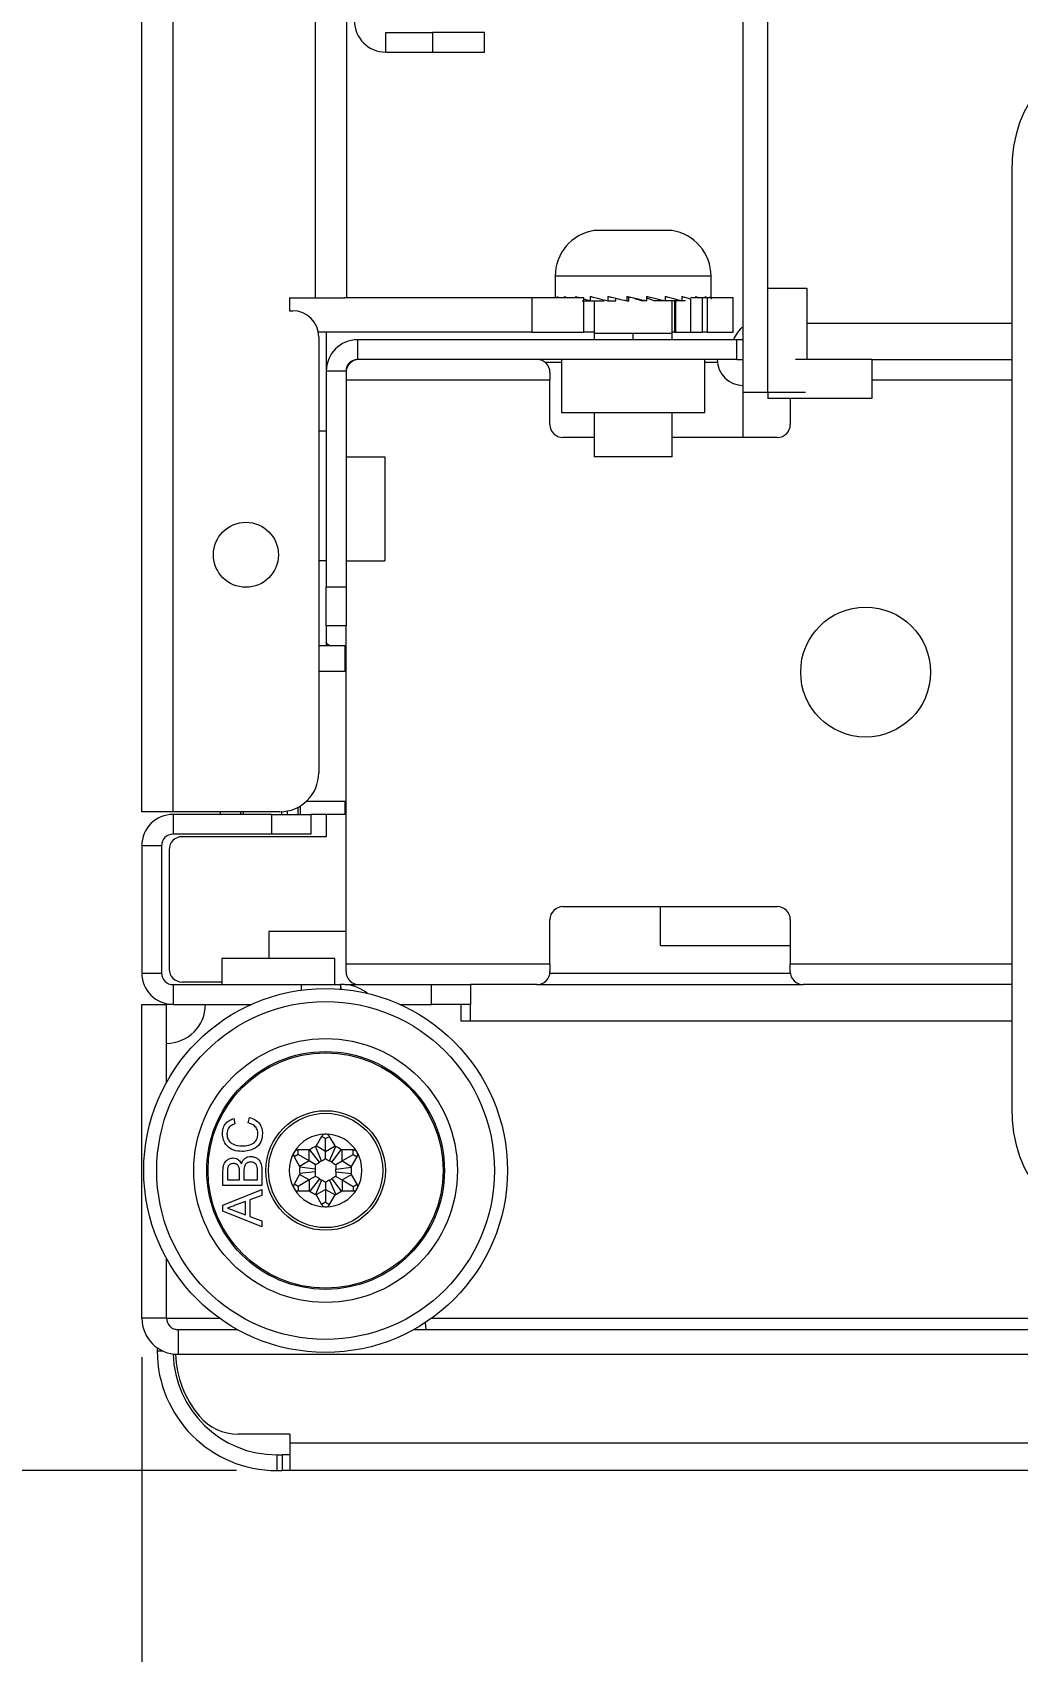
# Model space of a CAD drawing. Header units: inches. Extents: x 40138 to 76695, y -14500 to -5279.
# Drawn here: x 71944.3 to 72020.1, y -10823.8 to -10699.2 of the extents above; entities that cross this region are included whole.
import ezdxf

# ---------------------------------------------------------------- set-up
doc = ezdxf.new("R2010")
doc.units = ezdxf.units.IN
doc.header["$LTSCALE"] = 2
doc.header["$MEASUREMENT"] = 0
doc.header["$PDMODE"] = 35
doc.header["$PDSIZE"] = -1
doc.layers.add('M-ANNO-DIMS', color=7, linetype='Continuous', lineweight=13)
doc.layers.add('M-OBJECT-DETAILS', color=7, linetype='Continuous', lineweight=9)
doc.styles.get("Standard").update_dxf_attribs({"font": 'romans.shx', "width": 0.8})
doc.dimstyles.new('Details World Wide', dxfattribs={"dimscale": 4, "dimtxt": 4.5, "dimasz": 3.5, "dimexe": 0.75, "dimexo": 0.75, "dimgap": 0.75, "dimtad": 0, "dimtih": 1, "dimtoh": 1, "dimdec": 0, "dimzin": 4, "dimdsep": 46, "dimtxsty": 'Standard', "dimcen": 0, "dimclrd": 256, "dimclre": 256, "dimclrt": 256, "dimadec": 0, "dimazin": 1, "dimtfac": 1, "dimtdec": 0, "dimtmove": 0, "dimatfit": 3, "dimfxl": 1, "dimtolj": 1, "dimtzin": 0, "dimlwd": -1, "dimlwe": -1, "dimarcsym": 0})

# ---------------------------------------------------------------- blocks, each defined once
blk = doc.blocks.new('*D22')
at = {"layer": 'Defpoints', "color": 0, "transparency": 16777216}
for p in [(71651, -9716.26), (72113.51, -9716.26), (72113.51, -10834.64)]:
    blk.add_point(p, dxfattribs=at)
at = {"layer": 'M-ANNO-DIMS', "transparency": 16777216}
for p, q in [((72110.51, -9716.26), (71648, -9716.26)), ((71651, -9730.26), (71651, -10349.88)), ((71651, -10820.64), (71651, -10413.31)), ((72110.51, -10834.64), (71648, -10834.64))]:
    blk.add_line(p, q, dxfattribs=at)
for points in [[(71648.67, -9730.26), (71653.33, -9730.26), (71651, -9716.26)], [(71648.67, -10820.64), (71653.33, -10820.64), (71651, -10834.64)]]:
    blk.add_solid(points, dxfattribs=at)
at = {"layer": 'M-ANNO-DIMS', "transparency": 16777216, "insert": (71651, -10381.59), "char_height": 18, "attachment_point": 5}
blk.add_mtext('\\A1;1118\\P [44.03]', dxfattribs=at)
blk = doc.blocks.new('*D30')
at = {"layer": 'Defpoints', "color": 0, "transparency": 16777216}
for p in [(71952.72, -10798.16), (72156.45, -10914.45), (72156.45, -10924.67)]:
    blk.add_point(p, dxfattribs=at)
at = {"layer": 'M-ANNO-DIMS', "transparency": 16777216}
for p, q in [((71952.72, -10801.16), (71952.72, -10927.67)), ((72156.45, -10917.45), (72156.45, -10927.67)), ((71966.72, -10924.67), (72017.86, -10924.67)), ((72142.45, -10924.67), (72102.03, -10924.67))]:
    blk.add_line(p, q, dxfattribs=at)
for points in [[(71966.72, -10922.34), (71966.72, -10927.01), (71952.72, -10924.67)], [(72142.45, -10922.34), (72142.45, -10927.01), (72156.45, -10924.67)]]:
    blk.add_solid(points, dxfattribs=at)
at = {"layer": 'M-ANNO-DIMS', "transparency": 16777216, "insert": (72059.95, -10924.67), "char_height": 18, "attachment_point": 5}
blk.add_mtext('\\A1;204\\P [8.02]', dxfattribs=at)
blk = doc.blocks.new('*D31')
at = {"layer": 'Defpoints', "color": 0, "transparency": 16777216}
for p in [(71562.32, -9687.95), (72089.45, -9687.95), (72089.45, -10862.95)]:
    blk.add_point(p, dxfattribs=at)
at = {"layer": 'M-ANNO-DIMS', "transparency": 16777216}
for p, q in [((72086.45, -9687.95), (71559.32, -9687.95)), ((71562.32, -9701.95), (71562.32, -10224.68)), ((71562.32, -10848.95), (71562.32, -10288.11)), ((72086.45, -10862.95), (71559.32, -10862.95))]:
    blk.add_line(p, q, dxfattribs=at)
for points in [[(71559.99, -9701.95), (71564.66, -9701.95), (71562.32, -9687.95)], [(71559.99, -10848.95), (71564.66, -10848.95), (71562.32, -10862.95)]]:
    blk.add_solid(points, dxfattribs=at)
at = {"layer": 'M-ANNO-DIMS', "transparency": 16777216, "insert": (71562.32, -10256.4), "char_height": 18, "attachment_point": 5}
blk.add_mtext('\\A1;1175\\P [46.26]', dxfattribs=at)
blk = doc.blocks.new('*D32')
at = {"layer": 'Defpoints', "color": 0, "transparency": 16777216}
for p in [(72114.66, -10657.25), (71748.48, -10809.9), (71963.01, -10809.9)]:
    blk.add_point(p, dxfattribs=at)
at = {"layer": 'M-ANNO-DIMS', "transparency": 16777216}
for p, q in [((72111.66, -10657.25), (71745.48, -10657.25)), ((71748.48, -10671.25), (71748.48, -10723.53)), ((71748.48, -10795.9), (71748.48, -10786.96)), ((71960.01, -10809.9), (71745.48, -10809.9))]:
    blk.add_line(p, q, dxfattribs=at)
for points in [[(71746.15, -10671.25), (71750.82, -10671.25), (71748.48, -10657.25)], [(71746.15, -10795.9), (71750.82, -10795.9), (71748.48, -10809.9)]]:
    blk.add_solid(points, dxfattribs=at)
at = {"layer": 'M-ANNO-DIMS', "transparency": 16777216, "insert": (71748.48, -10755.25), "char_height": 18, "attachment_point": 5}
blk.add_mtext('\\A1;153\\P [6.01]', dxfattribs=at)

msp = doc.modelspace()

# ---------------------------------------------------------------- linework, layer by layer
at = {"layer": 'M-OBJECT-DETAILS', "linetype": 'Continuous', "lineweight": 5}
for p, q in [((71952.72, -10759.2), (71952.72, -9791.7)), ((71955.128, -10759.2), (71955.128, -9791.7)), ((71966.081, -10719.648), (71966.081, -10289.95)), ((71968.489, -10719.648), (71968.489, -10289.95)), ((71999.02, -10726.897), (71999.02, -10693.729)), ((72000.917, -10726.897), (72000.917, -10693.729)), ((71971.5, -10700.743), (71971.5, -10699.224)), ((71971.5, -10699.224), (71975.092, -10699.224)), ((71975.092, -10699.224), (71975.092, -10700.743)), ((71979.092, -10699.224), (71975.092, -10699.224)), ((71979.092, -10700.743), (71979.092, -10699.224)), ((71971.5, -10700.743), (71975.092, -10700.743)), ((71975.092, -10700.743), (71979.092, -10700.743)), ((71990.54, -10714.478), (71987.54, -10714.478)), ((71993.54, -10714.478), (71990.54, -10714.478)), ((71984.54, -10717.978), (71984.54, -10719.563)), ((71990.54, -10717.978), (71984.54, -10717.978)), ((71996.54, -10717.978), (71990.54, -10717.978)), ((71996.54, -10719.648), (71996.54, -10717.978)), ((72000.917, -10718.897), (72003.917, -10718.897)), ((72003.917, -10718.897), (72003.917, -10724.397)), ((71964.081, -10719.648), (71966.081, -10719.648)), ((71964.081, -10719.648), (71964.081, -10720.648)), ((71964.081, -10720.648), (71964.339, -10720.648)), ((71966.081, -10719.648), (71968.319, -10719.648)), ((71982.739, -10719.648), (71968.319, -10719.648)), ((71982.739, -10719.648), (71982.739, -10722.305)), ((71986.739, -10719.648), (71982.739, -10719.648)), ((71984.54, -10719.541), (71984.54, -10719.648)), ((71984.705, -10719.541), (71984.705, -10719.648)), ((71985.235, -10719.541), (71985.235, -10719.648)), ((71986.099, -10719.541), (71986.099, -10719.648)), ((71986.617, -10719.878), (71987.53, -10719.878)), ((71986.617, -10719.878), (71986.944, -10719.878)), ((71986.739, -10722.305), (71986.739, -10719.648)), ((71986.739, -10719.737), (71987.242, -10719.878)), ((71987.242, -10719.541), (71987.242, -10719.878)), ((71987.242, -10719.878), (71988.304, -10719.878)), ((71987.54, -10719.878), (71987.54, -10722.378)), ((71988.304, -10719.878), (71988.304, -10719.808)), ((71988.592, -10719.541), (71988.592, -10719.878)), ((71988.592, -10719.878), (71989.22, -10719.878)), ((71989.22, -10719.878), (71989.22, -10719.686)), ((71990.065, -10719.541), (71990.065, -10719.878)), ((71990.065, -10719.878), (71990.218, -10719.878)), ((71990.218, -10719.878), (71990.218, -10719.541)), ((71990.608, -10719.67), (71991.236, -10719.878)), ((71991.567, -10719.878), (71991.236, -10719.878)), ((71991.567, -10719.541), (71991.567, -10719.878)), ((71991.567, -10719.656), (71992.211, -10719.878)), ((71993.005, -10719.878), (71992.211, -10719.878)), ((71993.005, -10719.541), (71993.005, -10719.878)), ((71993.005, -10719.849), (71993.08, -10719.878)), ((71994.288, -10719.878), (71993.08, -10719.878)), ((71993.54, -10722.378), (71993.54, -10719.878)), ((71993.739, -10719.878), (71993.739, -10722.305)), ((71994.583, -10719.878), (71993.79, -10719.878)), ((71993.832, -10722.305), (71993.832, -10719.878)), ((71994.288, -10719.541), (71994.288, -10719.878)), ((71995.876, -10719.648), (71994.969, -10719.648)), ((71994.969, -10719.753), (71994.969, -10722.305)), ((71995.335, -10719.541), (71995.335, -10719.648)), ((71995.876, -10722.305), (71995.876, -10719.648)), ((71996.239, -10719.648), (71995.876, -10719.648)), ((71996.081, -10719.541), (71996.081, -10719.648)), ((71996.239, -10719.648), (71996.239, -10722.305)), ((71998.239, -10719.648), (71996.239, -10719.648)), ((71996.479, -10719.541), (71996.479, -10719.648)), ((71998.239, -10722.305), (71998.239, -10719.648)), ((72003.917, -10721.611), (72019.72, -10721.611)), ((71982.739, -10722.305), (71966.309, -10722.305)), ((71966.339, -10722.648), (71966.339, -10756.2)), ((71966.92, -10722.305), (71966.92, -10725.286)), ((71969.328, -10722.878), (71969.328, -10724.397)), ((71998.52, -10722.878), (71969.328, -10722.878)), ((71982.739, -10722.305), (71986.739, -10722.305)), ((71987.54, -10722.305), (71986.739, -10722.305)), ((71987.54, -10722.378), (71987.54, -10722.878)), ((71987.54, -10722.378), (71990.54, -10722.378)), ((71990.54, -10722.378), (71993.54, -10722.378)), ((71990.54, -10722.878), (71990.54, -10722.378)), ((71993.739, -10722.305), (71993.54, -10722.305)), ((71993.54, -10722.878), (71993.54, -10722.378)), ((71993.739, -10722.305), (71993.832, -10722.305)), ((71993.832, -10722.305), (71994.969, -10722.305)), ((71994.969, -10722.305), (71995.876, -10722.305)), ((71996.239, -10722.305), (71995.876, -10722.305)), ((71996.239, -10722.305), (71998.239, -10722.305)), ((71998.52, -10724.397), (71998.52, -10722.878)), ((71999.02, -10722.878), (71998.52, -10722.878)), ((71998.52, -10724.397), (71969.328, -10724.397)), ((71985.015, -10724.397), (71985.015, -10728.477)), ((71996.065, -10728.477), (71996.065, -10724.397)), ((71998.52, -10724.397), (71999.02, -10724.397)), ((72008.917, -10724.397), (72003.049, -10724.397)), ((72008.917, -10724.397), (72008.917, -10727.397)), ((72008.917, -10724.397), (72019.72, -10724.397)), ((71968.439, -10725.286), (71966.92, -10725.286)), ((71966.92, -10725.286), (71966.92, -10741.878)), ((71968.439, -10725.286), (71968.439, -10741.878)), ((71968.767, -10724.596), (71968.84, -10724.596)), ((71983.737, -10724.596), (71985.015, -10724.596)), ((71984.139, -10725.397), (71984.139, -10725.997)), ((71996.065, -10724.596), (71997.03, -10724.596)), ((71984.139, -10725.997), (71968.439, -10725.997)), ((71984.139, -10729.397), (71984.139, -10725.997)), ((71999.02, -10726.897), (72000.917, -10726.897)), ((71999.02, -10730.397), (71999.02, -10726.897)), ((72000.917, -10726.897), (72003.817, -10726.897)), ((72000.917, -10726.897), (72000.917, -10727.397)), ((72019.72, -10725.997), (72008.917, -10725.997)), ((72008.917, -10727.397), (72000.917, -10727.397)), ((72002.639, -10727.397), (72002.639, -10729.397)), ((71985.015, -10728.477), (71996.065, -10728.477)), ((71987.54, -10728.477), (71987.54, -10731.878)), ((71993.54, -10731.878), (71993.54, -10728.477)), ((71966.92, -10729.9), (71966.339, -10729.9)), ((71987.54, -10730.397), (71985.139, -10730.397)), ((72001.639, -10730.397), (71993.54, -10730.397)), ((71968.439, -10731.878), (71971.439, -10731.878)), ((71971.439, -10731.878), (71971.439, -10739.878)), ((71990.54, -10731.878), (71987.54, -10731.878)), ((71993.54, -10731.878), (71990.54, -10731.878)), ((71966.92, -10739.9), (71966.339, -10739.9)), ((71968.439, -10739.878), (71971.439, -10739.878)), ((71966.92, -10744.878), (71966.92, -10741.878)), ((71966.92, -10741.878), (71968.439, -10741.878)), ((71968.439, -10741.878), (71968.439, -10744.878)), ((71966.92, -10744.878), (71966.92, -10746.4)), ((71968.439, -10744.878), (71966.92, -10744.878)), ((71968.439, -10770.9), (71968.439, -10744.878)), ((71966.339, -10746.4), (71968.34, -10746.4)), ((71968.34, -10746.4), (71968.34, -10748.4)), ((71968.439, -10746.878), (71968.34, -10746.876)), ((71968.439, -10748.4), (71966.339, -10748.4)), ((71955.128, -10759.2), (71952.72, -10759.2)), ((71963.339, -10759.2), (71955.128, -10759.2)), ((71958.741, -10759.2), (71958.741, -10759.4)), ((71960.327, -10759.2), (71960.327, -10759.4)), ((71960.51, -10759.2), (71960.504, -10759.4)), ((71963.504, -10759.4), (71963.504, -10759.196)), ((71963.934, -10759.4), (71963.934, -10759.14)), ((71964.765, -10759.4), (71964.765, -10758.84)), ((71964.924, -10759.4), (71964.924, -10758.747)), ((71965.439, -10758.4), (71965.439, -10758.343)), ((71968.439, -10758.4), (71965.439, -10758.4)), ((71968.34, -10758.4), (71968.34, -10759.4)), ((71955.128, -10759.4), (71955.128, -10760.919)), ((71962.72, -10759.4), (71955.128, -10759.4)), ((71962.72, -10760.919), (71962.72, -10759.4)), ((71962.72, -10759.4), (71965.72, -10759.4)), ((71968.34, -10759.4), (71965.72, -10759.4)), ((71965.72, -10759.4), (71965.72, -10760.919)), ((71966.92, -10759.4), (71966.92, -10761.118)), ((71962.72, -10760.919), (71955.128, -10760.919)), ((71966.92, -10761.118), (71955.82, -10761.118)), ((71965.72, -10760.919), (71962.72, -10760.919)), ((71954.239, -10761.808), (71952.72, -10761.808)), ((71952.72, -10761.808), (71952.72, -10771.611)), ((71954.239, -10761.808), (71954.239, -10771.611)), ((71954.82, -10762.118), (71954.82, -10771.299)), ((71985.139, -10766.5), (72001.639, -10766.5)), ((71992.639, -10769.5), (71992.639, -10766.5)), ((71984.139, -10770.9), (71984.139, -10767.5)), ((72002.639, -10767.5), (72002.639, -10770.9)), ((71962.495, -10768.42), (71962.495, -10770.5)), ((71968.439, -10768.42), (71962.495, -10768.42)), ((71958.87, -10770.5), (71958.87, -10772.5)), ((71963.22, -10770.5), (71958.87, -10770.5)), ((71967.57, -10770.5), (71963.22, -10770.5)), ((71967.57, -10772.5), (71967.57, -10770.5)), ((71992.639, -10769.5), (72002.639, -10769.5)), ((71952.72, -10771.611), (71954.239, -10771.611)), ((71968.439, -10770.9), (71984.139, -10770.9)), ((71968.439, -10771.5), (71968.439, -10770.9)), ((71984.133, -10771.611), (72002.645, -10771.611)), ((71984.139, -10770.9), (71984.139, -10771.5)), ((72002.639, -10770.9), (72019.72, -10770.9)), ((72002.639, -10771.5), (72002.639, -10770.9)), ((71955.128, -10772.5), (71955.128, -10774.019)), ((71955.128, -10772.5), (71965.02, -10772.5)), ((71958.87, -10772.299), (71955.82, -10772.299)), ((71965.02, -10772.5), (71968.02, -10772.5)), ((71965.02, -10772.922), (71965.02, -10772.5)), ((71968.02, -10772.5), (71968.039, -10772.849)), ((71968.02, -10772.5), (71968.02, -10772.848)), ((71968.344, -10772.5), (71969.02, -10772.5)), ((71969.02, -10772.5), (71975.02, -10772.5)), ((71969.02, -10772.5), (71969.02, -10772.615)), ((71975.02, -10774.019), (71975.02, -10772.5)), ((71975.02, -10772.5), (71978.02, -10772.5)), ((71983.139, -10772.5), (71978.02, -10772.5)), ((71978.02, -10772.5), (71978.02, -10774.019)), ((71983.139, -10772.5), (72003.639, -10772.5)), ((72019.72, -10772.5), (72003.639, -10772.5)), ((71952.72, -10774.019), (71954.617, -10774.019)), ((71952.72, -10798.161), (71952.72, -10774.019)), ((71955.128, -10774.019), (71954.617, -10774.019)), ((71954.617, -10780.022), (71954.617, -10774.019)), ((71955.128, -10774.019), (71961.153, -10774.019)), ((71972.58, -10774.019), (71975.02, -10774.019)), ((71978.02, -10774.019), (71975.02, -10774.019)), ((71977.27, -10774.019), (71977.27, -10775.286)), ((71978.02, -10775.286), (71978.02, -10774.019)), ((71977.27, -10775.286), (71978.02, -10775.286)), ((71978.02, -10775.286), (72019.72, -10775.286)), ((71954.617, -10798.161), (71954.617, -10793.578)), ((71954.617, -10798.161), (71952.72, -10798.161)), ((71954.617, -10798.161), (71958.686, -10798.161)), ((71955.185, -10798.99), (71955.506, -10799.05)), ((71955.506, -10799.05), (71955.506, -10800.947)), ((71955.506, -10799.05), (71960.089, -10799.05)), ((71973.644, -10799.05), (72530.395, -10799.05)), ((71974.617, -10799.05), (71974.565, -10798.494)), ((71975.048, -10798.161), (72103.228, -10798.161)), ((71953.906, -10800.442), (71953.906, -10800.683)), ((71953.906, -10800.683), (71954.322, -10800.683)), ((71955.506, -10800.947), (72548.534, -10800.947)), ((71964.12, -10807.094), (71960.136, -10807.094)), ((71964.12, -10807.094), (71964.12, -10807.794)), ((71964.12, -10807.794), (71964.12, -10809.897)), ((72086.446, -10807.794), (71964.12, -10807.794)), ((71963.12, -10808.683), (71963.12, -10809.897)), ((71963.12, -10808.683), (71963.513, -10808.683)), ((71963.513, -10808.683), (71963.513, -10809.897)), ((71964.12, -10808.683), (71963.513, -10808.683)), ((71963.12, -10809.897), (71963.513, -10809.897)), ((71964.12, -10809.897), (71963.513, -10809.897)), ((72086.446, -10809.897), (71964.12, -10809.897))]:
    msp.add_line(p, q, dxfattribs=at)
at = {"layer": 'M-OBJECT-DETAILS', "linetype": 'Continuous', "lineweight": 0}
for p, q in [((72019.72, -10782.445), (72019.72, -10709.445)), ((71959.8, -10782.8), (71959.891, -10783.223)), ((71960.908, -10783.146), (71961.006, -10782.723)), ((71966.561, -10784.177), (71966.134, -10784.917)), ((71966.867, -10784.353), (71966.561, -10784.177)), ((71966.867, -10784.353), (71967.172, -10784.177)), ((71967.6, -10784.917), (71967.172, -10784.177)), ((71964.748, -10785.577), (71964.748, -10785.224)), ((71965.602, -10786.07), (71965.602, -10785.224)), ((71966.385, -10786.161), (71965.662, -10785.203)), ((71966.554, -10786.064), (71966.086, -10784.959)), ((71966.867, -10785.34), (71966.134, -10784.917)), ((71966.867, -10785.34), (71966.867, -10784.353)), ((71966.867, -10785.34), (71967.6, -10784.917)), ((71966.867, -10785.876), (71966.867, -10785.34)), ((71967.179, -10786.064), (71967.647, -10784.959)), ((71967.348, -10786.161), (71968.071, -10785.203)), ((71968.131, -10786.07), (71968.131, -10785.224)), ((71968.986, -10785.577), (71968.986, -10785.224)), ((71964.748, -10785.577), (71964.442, -10785.753)), ((71964.442, -10785.753), (71964.869, -10786.493)), ((71965.602, -10786.07), (71964.748, -10785.577)), ((71965.602, -10786.07), (71964.869, -10786.493)), ((71966.073, -10786.702), (71964.882, -10786.555)), ((71966.066, -10786.338), (71965.602, -10786.07)), ((71967.661, -10786.702), (71968.852, -10786.555)), ((71967.667, -10786.338), (71968.131, -10786.07)), ((71968.131, -10786.07), (71968.986, -10785.577)), ((71968.131, -10786.07), (71968.864, -10786.493)), ((71968.864, -10786.493), (71969.292, -10785.753)), ((71968.986, -10785.577), (71969.292, -10785.753)), ((71958.967, -10787.954), (71958.967, -10786.831)), ((71961.967, -10787.954), (71958.967, -10787.954)), ((71959.313, -10786.959), (71959.313, -10787.531)), ((71959.313, -10787.531), (71960.236, -10787.531)), ((71960.236, -10787.531), (71960.236, -10786.912)), ((71960.582, -10786.87), (71960.582, -10787.531)), ((71960.582, -10787.531), (71961.621, -10787.531)), ((71961.621, -10787.531), (71961.621, -10786.821)), ((71961.967, -10786.828), (71961.967, -10787.954)), ((71964.869, -10787.107), (71964.442, -10787.847)), ((71964.748, -10788.024), (71964.442, -10787.847)), ((71965.602, -10787.53), (71964.748, -10788.024)), ((71965.602, -10787.53), (71964.869, -10787.107)), ((71966.073, -10786.898), (71964.882, -10787.045)), ((71966.066, -10787.262), (71965.602, -10787.53)), ((71965.602, -10787.53), (71965.602, -10788.377)), ((71966.385, -10787.439), (71965.662, -10788.397)), ((71966.554, -10787.537), (71966.086, -10788.641)), ((71966.867, -10787.724), (71966.867, -10788.26)), ((71967.179, -10787.537), (71967.647, -10788.641)), ((71967.348, -10787.439), (71968.071, -10788.397)), ((71967.661, -10786.898), (71968.852, -10787.045)), ((71967.667, -10787.262), (71968.131, -10787.53)), ((71968.131, -10787.53), (71968.864, -10787.107)), ((71968.131, -10787.53), (71968.986, -10788.024)), ((71968.131, -10787.53), (71968.131, -10788.377)), ((71969.292, -10787.847), (71968.864, -10787.107)), ((71968.986, -10788.024), (71969.292, -10787.847)), ((71958.967, -10789.465), (71961.967, -10788.274)), ((71960.697, -10789.192), (71959.909, -10789.483)), ((71960.697, -10790.216), (71960.697, -10789.192)), ((71961.967, -10788.723), (71961.044, -10789.064)), ((71961.044, -10789.064), (71961.044, -10790.343)), ((71961.967, -10788.274), (71961.967, -10788.723)), ((71964.748, -10788.024), (71964.748, -10788.377)), ((71966.867, -10788.26), (71966.134, -10788.684)), ((71966.134, -10788.684), (71966.561, -10789.424)), ((71966.867, -10788.26), (71966.867, -10789.247)), ((71966.867, -10788.26), (71967.6, -10788.684)), ((71967.172, -10789.424), (71967.6, -10788.684)), ((71968.986, -10788.024), (71968.986, -10788.377)), ((71958.967, -10789.943), (71958.967, -10789.465)), ((71961.967, -10791.134), (71958.967, -10789.943)), ((71959.867, -10789.909), (71960.697, -10790.216)), ((71961.044, -10790.343), (71961.967, -10790.685)), ((71966.867, -10789.247), (71966.561, -10789.424)), ((71966.867, -10789.247), (71967.172, -10789.424)), ((71961.967, -10790.685), (71961.967, -10791.134))]:
    msp.add_line(p, q, dxfattribs=at)
at = {"layer": 'M-OBJECT-DETAILS', "linetype": 'Continuous', "lineweight": 5, "flags": 128}
msp.add_lwpolyline([(71967.141, -10746.4), (71967.024, -10746.292), (71966.92, -10746.179)], dxfattribs=at)
at = {"layer": 'M-OBJECT-DETAILS', "linetype": 'Continuous', "lineweight": 5}
for centre, radius in [((71960.733, -10739.424), 2.5), ((72008.439, -10748.449), 5)]:
    msp.add_circle(centre, radius, dxfattribs=at)
at = {"layer": 'M-OBJECT-DETAILS', "linetype": 'Continuous', "lineweight": 0}
for radius in [14, 13, 10.15, 9.15, 9.05, 4.6, 4.4]:
    msp.add_circle((71966.867, -10786.8), radius, dxfattribs=at)
at = {"layer": 'M-OBJECT-DETAILS', "linetype": 'Continuous', "lineweight": 5}
for centre, radius, start, end in [((71971.5, -10698.335), 2.408, 180, 270), ((71988.081, -10717.978), 3.542, 98.79741, 180), ((71992.998, -10717.978), 3.542, 0, 81.20259), ((71964.339, -10722.648), 2, 0, 90), ((72000.998, -10724.099), 3, 131.26946, 155.97937), ((71969.328, -10725.286), 2.408, 90, 180), ((71969.439, -10725.397), 1, 90, 180), ((71969.328, -10725.286), 0.889, 90, 180), ((71983.139, -10725.397), 1, 0, 90), ((71999.02, -10724.397), 2, 180, 270), ((71985.139, -10729.397), 1, 180, 270), ((72001.639, -10729.397), 1, 270, 0), ((71963.339, -10756.2), 3, 270, 0), ((71955.128, -10761.808), 2.408, 90, 180), ((71955.128, -10761.808), 0.889, 90, 180), ((71955.82, -10762.118), 1, 90, 180), ((71985.139, -10767.5), 1, 90, 180), ((72001.639, -10767.5), 1, 0, 90), ((71955.128, -10771.611), 2.408, 180, 270), ((71955.128, -10771.611), 0.889, 180, 270), ((71955.82, -10771.299), 1, 180, 270), ((71969.439, -10771.5), 1, 180, 270), ((71983.139, -10771.5), 1, 270, 0), ((72003.639, -10771.5), 1, 180, 270), ((71968.182, -10775.496), 3, 50.6953, 93.09739), ((71954.617, -10774.019), 3, 270, 0), ((71955.506, -10798.161), 2.786, 180, 270), ((71955.506, -10798.161), 0.889, 180, 270), ((71963.12, -10800.683), 9.214, 180, 270), ((71963.12, -10800.683), 8, 181.70209, 270), ((71963.12, -10800.683), 7.8, 181.896, 220.07922), ((71960.136, -10803.194), 3.9, 220.07922, 270)]:
    msp.add_arc(centre, radius, start, end, dxfattribs=at)
at = {"layer": 'M-OBJECT-DETAILS', "linetype": 'Continuous', "lineweight": 0}
for centre, radius, start, end in [((72029.22, -10709.445), 9.5, 90, 180), ((72029.22, -10782.445), 9.5, 180, 270), ((71966.867, -10786.8), 2.8, 90, 150), ((71966.867, -10786.8), 2.8, 30, 90), ((71966.867, -10786.8), 2.8, 150, 210), ((71966.867, -10786.8), 2, 112.97323, 127.02677), ((71966.867, -10786.8), 2, 52.97323, 67.02677), ((71966.867, -10786.8), 2.8, 330, 30), ((71966.867, -10786.8), 2, 172.97323, 187.02677), ((71965.602, -10785.124), 1.3, 290.914, 307.02677), ((71964.782, -10786.543), 1.3, 352.97323, 9.086), ((71966.867, -10786.8), 0.8, 172.97323, 187.02677), ((71966.867, -10786.8), 0.8, 112.97323, 127.02677), ((71966.047, -10784.867), 1.3, 292.97323, 309.086), ((71967.686, -10784.867), 1.3, 230.914, 247.02677), ((71966.867, -10786.8), 0.8, 52.97323, 67.02677), ((71968.131, -10785.124), 1.3, 232.97323, 249.086), ((71968.951, -10786.543), 1.3, 170.914, 187.02677), ((71966.867, -10786.8), 0.8, 352.97323, 7.02677), ((71966.867, -10786.8), 2, 352.97323, 7.02677), ((71964.782, -10787.057), 1.3, 350.914, 7.02677), ((71965.602, -10788.477), 1.3, 52.97323, 69.086), ((71966.867, -10786.8), 0.8, 232.97323, 247.02677), ((71966.047, -10788.734), 1.3, 50.914, 67.02677), ((71967.686, -10788.734), 1.3, 112.97323, 129.086), ((71966.867, -10786.8), 0.8, 292.97323, 307.02677), ((71968.131, -10788.477), 1.3, 110.914, 127.02677), ((71968.951, -10787.057), 1.3, 172.97323, 189.086), ((71966.867, -10786.8), 2.8, 210, 270), ((71966.867, -10786.8), 2, 232.97323, 247.02677), ((71966.867, -10786.8), 2.8, 270, 330), ((71966.867, -10786.8), 2, 292.97323, 307.02677)]:
    msp.add_arc(centre, radius, start, end, dxfattribs=at)
at = {"layer": 'M-OBJECT-DETAILS', "linetype": 'Continuous', "lineweight": 5}
for points, knots in [([(71984.705, -10719.541), (71984.728, -10719.564), (71984.767, -10719.599), (71984.819, -10719.635), (71984.839, -10719.648)], [0, 0, 0, 0, 0.6275927, 1, 1, 1, 1]), ([(71985.235, -10719.541), (71985.283, -10719.564), (71985.358, -10719.599), (71985.447, -10719.635), (71985.48, -10719.648)], [0, 0, 0, 0, 0.6276092, 1, 1, 1, 1]), ([(71986.099, -10719.541), (71986.167, -10719.564), (71986.275, -10719.599), (71986.394, -10719.635), (71986.438, -10719.648)], [0, 0, 0, 0, 0.6275589, 1, 1, 1, 1]), ([(71987.242, -10719.541), (71987.327, -10719.564), (71987.538, -10719.62), (71987.981, -10719.731), (71988.357, -10719.821), (71988.592, -10719.878)], [0, 0, 0, 0, 0.19972125, 0.49836848, 1, 1, 1, 1]), ([(71988.592, -10719.541), (71988.688, -10719.564), (71988.926, -10719.62), (71989.414, -10719.731), (71989.814, -10719.821), (71990.065, -10719.878)], [0, 0, 0, 0, 0.1997227, 0.4983683, 1, 1, 1, 1]), ([(71990.065, -10719.541), (71990.165, -10719.564), (71990.415, -10719.62), (71990.919, -10719.731), (71991.317, -10719.821), (71991.567, -10719.878)], [0, 0, 0, 0, 0.1997235, 0.4983684, 1, 1, 1, 1]), ([(71991.567, -10719.541), (71991.666, -10719.564), (71991.912, -10719.62), (71992.399, -10719.731), (71992.772, -10719.821), (71993.005, -10719.878)], [0, 0, 0, 0, 0.1997066, 0.4983651, 1, 1, 1, 1]), ([(71993.005, -10719.541), (71993.096, -10719.564), (71993.323, -10719.62), (71993.762, -10719.731), (71994.085, -10719.821), (71994.288, -10719.878)], [0, 0, 0, 0, 0.1997141, 0.4983743, 1, 1, 1, 1]), ([(71994.288, -10719.541), (71994.365, -10719.564), (71994.558, -10719.62), (71994.791, -10719.689), (71994.928, -10719.737), (71994.97, -10719.752)], [0, 0, 0, 0, 0.3186307, 0.795145, 1, 1, 1, 1]), ([(71995.335, -10719.541), (71995.395, -10719.564), (71995.491, -10719.599), (71995.574, -10719.635), (71995.605, -10719.648)], [0, 0, 0, 0, 0.6275989, 1, 1, 1, 1]), ([(71996.081, -10719.541), (71996.119, -10719.564), (71996.18, -10719.599), (71996.226, -10719.635), (71996.244, -10719.648)], [0, 0, 0, 0, 0.6275805, 1, 1, 1, 1]), ([(71996.479, -10719.541), (71996.491, -10719.564), (71996.522, -10719.62), (71996.546, -10719.682), (71996.536, -10719.724), (71996.534, -10719.731)], [0, 0, 0, 0, 0.3533824, 0.8818326, 1, 1, 1, 1])]:
    msp.add_open_spline(points, degree=3, knots=knots, dxfattribs=at)
at = {"layer": 'M-OBJECT-DETAILS', "linetype": 'Continuous', "lineweight": 0}
for points, knots in [([(71958.928, -10783.956), (71958.939, -10783.809), (71958.961, -10783.516), (71959.178, -10783.156), (71959.474, -10782.915), (71959.691, -10782.838), (71959.8, -10782.8)], [0, 0, 0, 0, 0.2800723, 0.5594567, 0.7795554, 1, 1, 1, 1]), ([(71961.006, -10782.723), (71961.16, -10782.773), (71961.467, -10782.872), (71961.802, -10783.189), (71961.98, -10783.569), (71961.997, -10783.821), (71962.005, -10783.948)], [0, 0, 0, 0, 0.2802492, 0.5595391, 0.7795934, 1, 1, 1, 1]), ([(71960.444, -10785.339), (71960.228, -10785.322), (71959.796, -10785.29), (71959.266, -10784.956), (71958.975, -10784.465), (71958.944, -10784.126), (71958.928, -10783.956)], [0, 0, 0, 0, 0.28050129, 0.55957721, 0.77961656, 1, 1, 1, 1]), ([(71959.891, -10783.223), (71959.798, -10783.256), (71959.611, -10783.322), (71959.398, -10783.508), (71959.288, -10783.744), (71959.279, -10783.899), (71959.274, -10783.977)], [0, 0, 0, 0, 0.2805696, 0.5597383, 0.7796714, 1, 1, 1, 1]), ([(71959.274, -10783.977), (71959.282, -10784.083), (71959.296, -10784.295), (71959.457, -10784.578), (71959.826, -10784.869), (71960.188, -10784.896), (71960.443, -10784.915)], [0, 0, 0, 0, 0.18722482, 0.37390809, 0.5607417, 1, 1, 1, 1]), ([(71960.443, -10784.915), (71960.604, -10784.907), (71960.925, -10784.89), (71961.356, -10784.716), (71961.615, -10784.368), (71961.644, -10784.114), (71961.659, -10783.988)], [0, 0, 0, 0, 0.281243, 0.5607013, 0.7801284, 1, 1, 1, 1]), ([(71962.005, -10783.948), (71961.989, -10784.173), (71961.956, -10784.621), (71961.5, -10785.095), (71960.966, -10785.302), (71960.618, -10785.326), (71960.444, -10785.339)], [0, 0, 0, 0, 0.2799628, 0.5580945, 0.7789231, 1, 1, 1, 1]), ([(71961.659, -10783.988), (71961.648, -10783.872), (71961.625, -10783.642), (71961.371, -10783.291), (71961.083, -10783.201), (71960.908, -10783.146)], [0, 0, 0, 0, 0.2807154, 0.5609, 1, 1, 1, 1]), ([(71966.867, -10784), (71966.834, -10784.003), (71966.766, -10784.008), (71966.671, -10784.053), (71966.602, -10784.113), (71966.572, -10784.159), (71966.561, -10784.177)], [0, 0, 0, 0, 0.2522078, 0.530551, 0.8235465, 1, 1, 1, 1]), ([(71967.172, -10784.177), (71967.15, -10784.145), (71967.104, -10784.081), (71966.998, -10784.018), (71966.913, -10784.001), (71966.87, -10784), (71966.867, -10784)], [0, 0, 0, 0, 0.33194257, 0.665713, 0.97051362, 1, 1, 1, 1]), ([(71964.442, -10785.4), (71964.428, -10785.429), (71964.399, -10785.491), (71964.39, -10785.596), (71964.407, -10785.686), (71964.432, -10785.735), (71964.442, -10785.753)], [0, 0, 0, 0, 0.25224935, 0.53060439, 0.82358654, 1, 1, 1, 1]), ([(71964.748, -10785.224), (71964.709, -10785.227), (71964.63, -10785.235), (71964.523, -10785.296), (71964.465, -10785.36), (71964.444, -10785.397), (71964.442, -10785.4)], [0, 0, 0, 0, 0.3320052, 0.6657504, 0.970611, 1, 1, 1, 1]), ([(71965.602, -10785.224), (71965.563, -10785.224), (71965.273, -10785.224), (71964.991, -10785.224), (71964.748, -10785.224)], [0, 0, 0, 0, 0.1363715, 1, 1, 1, 1]), ([(71965.662, -10785.203), (71965.654, -10785.209), (71965.637, -10785.219), (71965.615, -10785.223), (71965.604, -10785.224), (71965.602, -10785.224)], [0, 0, 0, 0, 0.4529641, 0.9084274, 1, 1, 1, 1]), ([(71966.134, -10784.917), (71966.128, -10784.925), (71966.117, -10784.941), (71966.098, -10784.953), (71966.088, -10784.958), (71966.086, -10784.959)], [0, 0, 0, 0, 0.4730119, 0.9183649, 1, 1, 1, 1]), ([(71967.647, -10784.959), (71967.638, -10784.954), (71967.621, -10784.945), (71967.607, -10784.928), (71967.601, -10784.918), (71967.6, -10784.917)], [0, 0, 0, 0, 0.4537035, 0.908807, 1, 1, 1, 1]), ([(71968.131, -10785.224), (71968.121, -10785.223), (71968.102, -10785.221), (71968.082, -10785.211), (71968.072, -10785.204), (71968.071, -10785.203)], [0, 0, 0, 0, 0.4730192, 0.9190891, 1, 1, 1, 1]), ([(71968.986, -10785.224), (71968.952, -10785.224), (71968.672, -10785.224), (71968.384, -10785.224), (71968.131, -10785.224)], [0, 0, 0, 0, 0.1198407, 1, 1, 1, 1]), ([(71969.292, -10785.4), (71969.273, -10785.373), (71969.234, -10785.317), (71969.148, -10785.258), (71969.061, -10785.227), (71969.006, -10785.225), (71968.986, -10785.224)], [0, 0, 0, 0, 0.2522292, 0.5305879, 0.8234976, 1, 1, 1, 1]), ([(71969.292, -10785.753), (71969.308, -10785.718), (71969.341, -10785.646), (71969.341, -10785.523), (71969.314, -10785.44), (71969.293, -10785.403), (71969.292, -10785.4)], [0, 0, 0, 0, 0.3319584, 0.6656814, 0.9705308, 1, 1, 1, 1]), ([(71958.967, -10786.831), (71958.971, -10786.698), (71958.98, -10786.432), (71959.145, -10786.086), (71959.433, -10785.88), (71959.64, -10785.852), (71959.744, -10785.839)], [0, 0, 0, 0, 0.2811272, 0.5600337, 0.780116, 1, 1, 1, 1]), ([(71959.782, -10786.262), (71959.7, -10786.271), (71959.578, -10786.284), (71959.44, -10786.376), (71959.298, -10786.579), (71959.306, -10786.791), (71959.313, -10786.959)], [0, 0, 0, 0, 0.24952281, 0.37502789, 0.50025097, 1, 1, 1, 1]), ([(71959.744, -10785.839), (71959.822, -10785.847), (71959.977, -10785.864), (71960.224, -10786.009), (71960.327, -10786.183), (71960.39, -10786.289)], [0, 0, 0, 0, 0.2803571, 0.5608013, 1, 1, 1, 1]), ([(71960.2, -10786.552), (71960.181, -10786.504), (71960.143, -10786.408), (71959.997, -10786.283), (71959.863, -10786.27), (71959.782, -10786.262)], [0, 0, 0, 0, 0.2808602, 0.5610946, 1, 1, 1, 1]), ([(71960.236, -10786.912), (71960.236, -10786.844), (71960.236, -10786.723), (71960.211, -10786.604), (71960.2, -10786.552)], [0, 0, 0, 0, 0.5603611, 1, 1, 1, 1]), ([(71960.39, -10786.289), (71960.421, -10786.201), (71960.485, -10786.027), (71960.673, -10785.843), (71960.89, -10785.738), (71961.035, -10785.728), (71961.107, -10785.723)], [0, 0, 0, 0, 0.2802105, 0.5596868, 0.7797183, 1, 1, 1, 1]), ([(71961.101, -10786.146), (71961.016, -10786.156), (71960.887, -10786.169), (71960.744, -10786.267), (71960.584, -10786.471), (71960.583, -10786.693), (71960.582, -10786.87)], [0, 0, 0, 0, 0.2497946, 0.3755551, 0.5011753, 1, 1, 1, 1]), ([(71961.606, -10786.565), (71961.59, -10786.498), (71961.557, -10786.367), (71961.42, -10786.228), (71961.26, -10786.156), (71961.154, -10786.15), (71961.101, -10786.146)], [0, 0, 0, 0, 0.28028917, 0.55904056, 0.77940012, 1, 1, 1, 1]), ([(71961.107, -10785.723), (71961.206, -10785.733), (71961.404, -10785.751), (71961.672, -10785.897), (71961.944, -10786.246), (71961.957, -10786.588), (71961.967, -10786.828)], [0, 0, 0, 0, 0.1871393, 0.3743118, 0.5607974, 1, 1, 1, 1]), ([(71961.621, -10786.821), (71961.621, -10786.773), (71961.621, -10786.687), (71961.611, -10786.602), (71961.606, -10786.565)], [0, 0, 0, 0, 0.5601179, 1, 1, 1, 1]), ([(71964.869, -10786.493), (71964.873, -10786.502), (71964.882, -10786.52), (71964.883, -10786.542), (71964.882, -10786.554), (71964.882, -10786.555)], [0, 0, 0, 0, 0.4727826, 0.9181501, 1, 1, 1, 1]), ([(71968.852, -10786.555), (71968.851, -10786.545), (71968.851, -10786.525), (71968.858, -10786.505), (71968.863, -10786.495), (71968.864, -10786.493)], [0, 0, 0, 0, 0.4537038, 0.9091219, 1, 1, 1, 1]), ([(71964.442, -10787.847), (71964.425, -10787.883), (71964.393, -10787.954), (71964.392, -10788.078), (71964.419, -10788.16), (71964.44, -10788.197), (71964.442, -10788.2)], [0, 0, 0, 0, 0.3319584, 0.6656814, 0.9705308, 1, 1, 1, 1]), ([(71964.882, -10787.045), (71964.882, -10787.055), (71964.883, -10787.075), (71964.875, -10787.095), (71964.87, -10787.105), (71964.869, -10787.107)], [0, 0, 0, 0, 0.4534395, 0.9094608, 1, 1, 1, 1]), ([(71968.864, -10787.107), (71968.86, -10787.098), (71968.852, -10787.08), (71968.85, -10787.058), (71968.851, -10787.047), (71968.852, -10787.045)], [0, 0, 0, 0, 0.4725701, 0.9185675, 1, 1, 1, 1]), ([(71969.292, -10788.2), (71969.305, -10788.171), (71969.335, -10788.109), (71969.343, -10788.004), (71969.326, -10787.914), (71969.301, -10787.865), (71969.292, -10787.847)], [0, 0, 0, 0, 0.25232227, 0.53060257, 0.82358586, 1, 1, 1, 1]), ([(71964.442, -10788.2), (71964.46, -10788.227), (71964.499, -10788.283), (71964.585, -10788.343), (71964.672, -10788.373), (71964.727, -10788.376), (71964.748, -10788.377)], [0, 0, 0, 0, 0.2522339, 0.5305978, 0.8235592, 1, 1, 1, 1]), ([(71964.748, -10788.377), (71964.991, -10788.377), (71965.273, -10788.377), (71965.563, -10788.377), (71965.602, -10788.377)], [0, 0, 0, 0, 0.8636285, 1, 1, 1, 1]), ([(71965.602, -10788.377), (71965.612, -10788.377), (71965.631, -10788.379), (71965.652, -10788.389), (71965.661, -10788.396), (71965.662, -10788.397)], [0, 0, 0, 0, 0.4734058, 0.9188348, 1, 1, 1, 1]), ([(71966.086, -10788.641), (71966.095, -10788.646), (71966.113, -10788.656), (71966.127, -10788.672), (71966.133, -10788.682), (71966.134, -10788.684)], [0, 0, 0, 0, 0.4531488, 0.9088238, 1, 1, 1, 1]), ([(71967.6, -10788.684), (71967.605, -10788.675), (71967.616, -10788.659), (71967.635, -10788.647), (71967.646, -10788.642), (71967.647, -10788.641)], [0, 0, 0, 0, 0.4732796, 0.9185646, 1, 1, 1, 1]), ([(71968.071, -10788.397), (71968.08, -10788.391), (71968.097, -10788.381), (71968.118, -10788.377), (71968.129, -10788.377), (71968.131, -10788.377)], [0, 0, 0, 0, 0.4530863, 0.9084563, 1, 1, 1, 1]), ([(71968.131, -10788.377), (71968.384, -10788.377), (71968.672, -10788.377), (71968.952, -10788.377), (71968.986, -10788.377)], [0, 0, 0, 0, 0.8801593, 1, 1, 1, 1]), ([(71968.986, -10788.377), (71969.025, -10788.373), (71969.103, -10788.366), (71969.21, -10788.305), (71969.268, -10788.24), (71969.29, -10788.203), (71969.292, -10788.2)], [0, 0, 0, 0, 0.3320317, 0.6657916, 0.9707167, 1, 1, 1, 1]), ([(71959.909, -10789.483), (71959.798, -10789.525), (71959.599, -10789.598), (71959.4, -10789.672), (71959.313, -10789.704)], [0, 0, 0, 0, 0.5600316, 1, 1, 1, 1]), ([(71959.313, -10789.704), (71959.42, -10789.733), (71959.611, -10789.784), (71959.789, -10789.871), (71959.867, -10789.909)], [0, 0, 0, 0, 0.55992018, 1, 1, 1, 1]), ([(71966.561, -10789.424), (71966.584, -10789.455), (71966.629, -10789.52), (71966.736, -10789.582), (71966.82, -10789.6), (71966.863, -10789.6), (71966.867, -10789.6)], [0, 0, 0, 0, 0.3318425, 0.6657016, 0.9705126, 1, 1, 1, 1]), ([(71966.867, -10789.6), (71966.899, -10789.597), (71966.967, -10789.592), (71967.062, -10789.547), (71967.131, -10789.487), (71967.161, -10789.441), (71967.172, -10789.424)], [0, 0, 0, 0, 0.25224023, 0.53063408, 0.82353866, 1, 1, 1, 1])]:
    msp.add_open_spline(points, degree=3, knots=knots, dxfattribs=at)

# ---------------------------------------------------------------- dimensions: what is measured, and where the dimension line sits
at = {"layer": 'M-ANNO-DIMS'}
for base, p1, p2, angle, picture, middle in [((71562.322, -9687.953), (72089.446, -10862.947), (72089.446, -9687.953), 90, '*D31', (71562.322, -10256.398)), ((71650.998, -9716.261), (72113.508, -10834.639), (72113.508, -9716.261), 90, '*D22', (71650.998, -10381.593)), ((71748.485, -10809.897), (72114.656, -10657.251), (71963.013, -10809.897), 270, '*D32', (71748.485, -10755.246))]:
    dim = msp.add_linear_dim(base=base, p1=p1, p2=p2, angle=angle, dimstyle='Details World Wide', override={"dimpost": '\\X'}, dxfattribs=at)
    dim.commit()
    dim.dimension.update_dxf_attribs({"geometry": picture, "text_midpoint": middle, "dimtype": 160})
dim = msp.add_linear_dim(base=(72156.446, -10924.674), p1=(71952.72, -10798.161), p2=(72156.446, -10914.445), dimstyle='Details World Wide', override={"dimpost": '\\X'}, dxfattribs=at)
dim.commit()
dim.dimension.update_dxf_attribs({"geometry": '*D30', "text_midpoint": (72059.948, -10924.674), "dimtype": 160})

doc.saveas('drawing.dxf')
